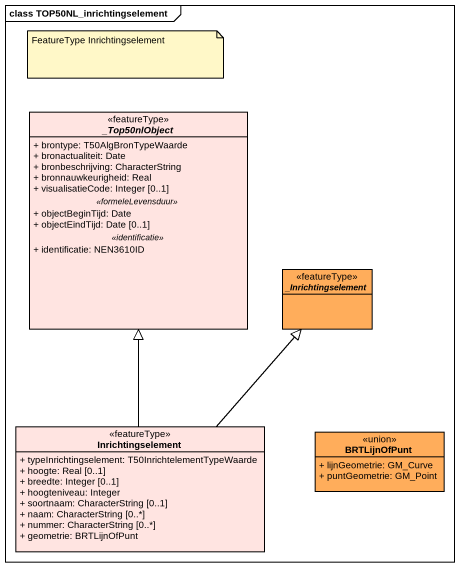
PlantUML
@startuml
mainframe class TOP50NL_inrichtingselement
hide circle
hide empty members
skinparam classAttributeIconSize 0
abstract class "_Top50nlObject" as Top50nlObject <<featureType>> #FFE4E1 {
  + brontype: T50AlgBronTypeWaarde
  + bronactualiteit: Date
  + bronbeschrijving: CharacterString
  + bronnauwkeurigheid: Real
  + visualisatieCode: Integer [0..1]
  .. <<formeleLevensduur>> ..
  + objectBeginTijd: Date
  + objectEindTijd: Date [0..1]
  .. <<identificatie>> ..
  + identificatie: NEN3610ID
}
abstract class "_Inrichtingselement" as Inrichtingselement <<featureType>> #FFAD5B
class "Inrichtingselement" as Inrichtingselement_2 <<featureType>> #FFE4E1 {
  + typeInrichtingselement: T50InrichtelementTypeWaarde
  + hoogte: Real [0..1]
  + breedte: Integer [0..1]
  + hoogteniveau: Integer
  + soortnaam: CharacterString [0..1]
  + naam: CharacterString [0..*]
  + nummer: CharacterString [0..*]
  + geometrie: BRTLijnOfPunt
}
class BRTLijnOfPunt <<union>> #FFAD5B {
  + lijnGeometrie: GM_Curve
  + puntGeometrie: GM_Point
}
Inrichtingselement_2 -up-|> Top50nlObject
Inrichtingselement_2 -up-|> Inrichtingselement
note as N1
  FeatureType Inrichtingselement
end note
@enduml
